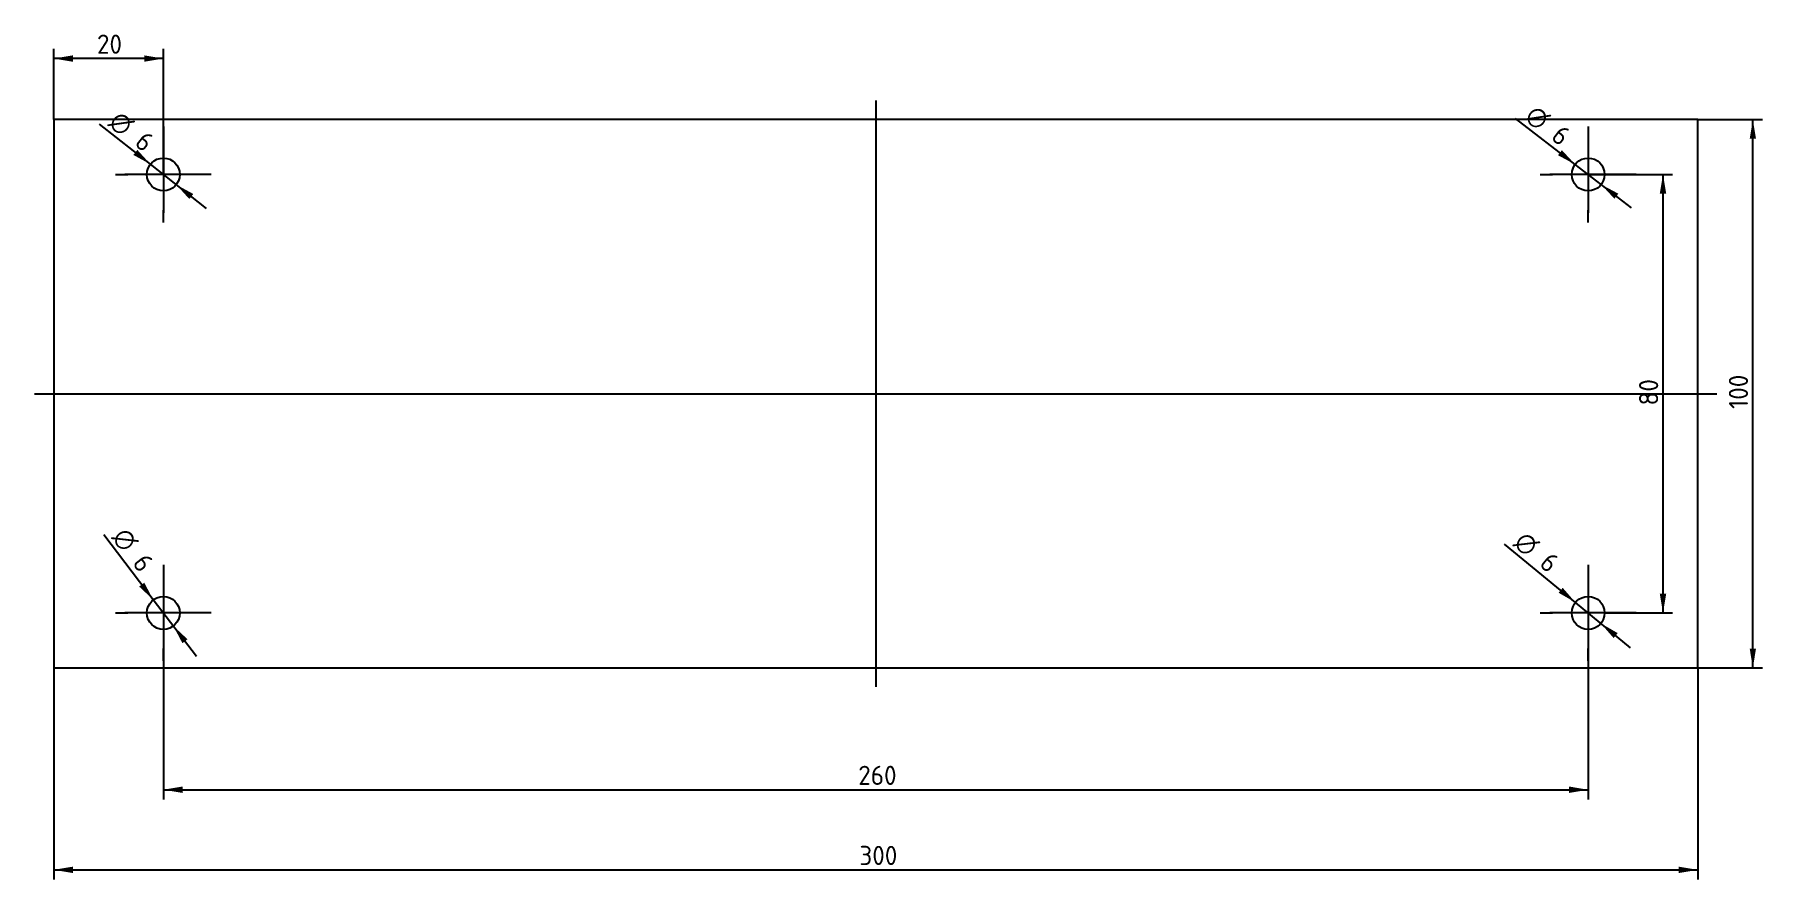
# Model space of a CAD drawing. Header units: millimetres. Extents: x 162 to 477, y 48 to 202.
import ezdxf
from ezdxf.enums import TextEntityAlignment as Align
from ezdxf.lldxf.tags import DXFTag

# ---------------------------------------------------------------- set-up
doc = ezdxf.new("R2010")
doc.units = ezdxf.units.MM
for name, color, linetype in [('Default', 7, 'Continuous'), ('ELEKTROTRAEGER', 7, 'Continuous'), ('Maße', 7, 'Continuous')]:
    doc.layers.add(name, color=color, linetype=linetype)
doc.styles.add('SEACAD_Solid_Edge_ISO', font='seiso.ttf')
doc.styles.add('SEACAD_Solid_Edge_ISO1_Symbols', font='semeci1.ttf')
tags = doc.linetypes.add('CENTER2', pattern=[28.575, 19.05, -3.175, 3.175, -3.175]).pattern_tags.tags
tags[10:11] = [DXFTag(74, 4), DXFTag(75, 0), DXFTag(340, '0'), DXFTag(46, 0.0), DXFTag(50, 0.0), DXFTag(44, 0.0), DXFTag(45, 0.0)]
tags[8:9] = [DXFTag(74, 4), DXFTag(75, 0), DXFTag(340, '0'), DXFTag(46, 0.0), DXFTag(50, 0.0), DXFTag(44, 0.0), DXFTag(45, 0.0)]
tags[6:7] = [DXFTag(74, 4), DXFTag(75, 0), DXFTag(340, '0'), DXFTag(46, 0.0), DXFTag(50, 0.0), DXFTag(44, 0.0), DXFTag(45, 0.0)]
tags[4:5] = [DXFTag(74, 4), DXFTag(75, 0), DXFTag(340, '0'), DXFTag(46, 0.0), DXFTag(50, 0.0), DXFTag(44, 0.0), DXFTag(45, 0.0)]
doc.dimstyles.new('ISO', dxfattribs={"dimtxt": 3.5, "dimasz": 3.5, "dimexe": 1.75, "dimexo": 0, "dimgap": 1.75, "dimtad": 1, "dimtxsty": 'SEACAD_Solid_Edge_ISO', "dimblk1": '_SE_FILLED', "dimblk2": '_SE_FILLED', "dimsah": 1, "dimcen": 1.75, "dimadec": 0, "dimazin": 0, "dimtfac": 1, "dimtmove": 0, "dimatfit": 3, "dimfxl": 1, "dimtolj": 1, "dimarcsym": 0})

# ---------------------------------------------------------------- blocks, each defined once
blk = doc.blocks.new('SEANNOT_GROUP')
at = {"layer": 'Maße', "color": 7, "linetype": 'CENTER2'}
for p, q in [((185.34, 105.38), (185.34, 103.13)), ((185.34, 103.63), (185.34, 89.63)), ((176.59, 96.63), (178.84, 96.63)), ((192.34, 96.63), (178.34, 96.63)), ((194.09, 96.63), (191.84, 96.63)), ((185.34, 87.88), (185.34, 90.13))]:
    blk.add_line(p, q, dxfattribs=at)
blk = doc.blocks.new('SEANNOT_GROUP1')
at = {"layer": 'Maße', "color": 7, "linetype": 'CENTER2'}
for p, q in [((185.34, 185.38), (185.34, 183.13)), ((185.34, 183.63), (185.34, 169.63)), ((176.59, 176.63), (178.84, 176.63)), ((192.34, 176.63), (178.34, 176.63)), ((194.09, 176.63), (191.84, 176.63)), ((185.34, 167.88), (185.34, 170.13))]:
    blk.add_line(p, q, dxfattribs=at)
blk = doc.blocks.new('SEANNOT_GROUP2')
at = {"layer": 'Maße', "color": 7, "linetype": 'CENTER2'}
for p, q in [((445.34, 105.38), (445.34, 103.13)), ((445.34, 103.63), (445.34, 89.63)), ((436.59, 96.63), (438.84, 96.63)), ((452.34, 96.63), (438.34, 96.63)), ((454.09, 96.63), (451.84, 96.63)), ((445.34, 87.88), (445.34, 90.13))]:
    blk.add_line(p, q, dxfattribs=at)
blk = doc.blocks.new('SEANNOT_GROUP3')
at = {"layer": 'Maße', "color": 7, "linetype": 'CENTER2'}
for p, q in [((445.34, 185.38), (445.34, 183.13)), ((445.34, 183.63), (445.34, 169.63)), ((436.59, 176.63), (438.84, 176.63)), ((452.34, 176.63), (438.34, 176.63)), ((454.09, 176.63), (451.84, 176.63)), ((445.34, 167.88), (445.34, 170.13))]:
    blk.add_line(p, q, dxfattribs=at)
blk = doc.blocks.new('SEANNOT_GROUP4')
at = {"layer": 'Maße', "color": 7, "linetype": 'CENTER2'}
blk.add_line((161.84, 136.63), (468.84, 136.63), dxfattribs=at)
blk = doc.blocks.new('SEANNOT_GROUP5')
at = {"layer": 'Maße', "color": 7, "linetype": 'CENTER2'}
blk.add_line((315.34, 190.13), (315.34, 83.13), dxfattribs=at)
blk = doc.blocks.new('SE')
at = {"layer": 'ELEKTROTRAEGER', "color": 7, "linetype": 'Continuous'}
for p, q in [((465.34, 186.63), (165.34, 186.63)), ((165.34, 186.63), (165.34, 86.63)), ((465.34, 86.63), (465.34, 186.63)), ((165.34, 86.63), (465.34, 86.63))]:
    blk.add_line(p, q, dxfattribs=at)
for centre in [(185.34, 176.63), (445.34, 176.63), (185.34, 96.63), (445.34, 96.63)]:
    blk.add_circle(centre, 3, dxfattribs=at)
blk = doc.blocks.new('DMBLK59')
at = {"layer": 'Maße', "linetype": 'Continuous'}
for points in [[(168.84, 49.17), (168.84, 50.34), (165.34, 49.76)], [(461.84, 49.17), (465.34, 49.76), (461.84, 50.34)]]:
    blk.add_hatch(color=7, dxfattribs=at).paths.add_polyline_path(points)
at = {"layer": 'Maße', "color": 7, "linetype": 'Continuous'}
for p, q in [((165.34, 86.63), (165.34, 48.01)), ((465.34, 86.63), (465.34, 48.01)), ((165.34, 49.76), (465.34, 49.76))]:
    blk.add_line(p, q, dxfattribs=at)
at = {"layer": 'Maße', "color": 7, "linetype": 'Continuous', "style": 'SEACAD_Solid_Edge_ISO'}
blk.add_text('300', height=3.5, dxfattribs=at).set_placement((312.35, 54.13), align=Align.TOP_LEFT)
blk = doc.blocks.new('_SE_FILLED')
at = {"color": 0}
blk.add_line((0, 0), (-1, 0), dxfattribs=at)
blk.add_solid([(0, 0), (-1, -0.1665), (-1, 0.1665), (0, 0)], dxfattribs=at)
blk = doc.blocks.new('DMBLK60')
at = {"layer": 'Maße', "linetype": 'Continuous'}
for points in [[(188.84, 63.79), (188.84, 64.96), (185.34, 64.37)], [(441.84, 63.79), (445.34, 64.37), (441.84, 64.96)]]:
    blk.add_hatch(color=7, dxfattribs=at).paths.add_polyline_path(points)
at = {"layer": 'Maße', "color": 7, "linetype": 'Continuous'}
for p, q in [((185.34, 96.63), (185.34, 62.62)), ((445.34, 93.63), (445.34, 62.62)), ((185.34, 64.37), (445.34, 64.37))]:
    blk.add_line(p, q, dxfattribs=at)
at = {"layer": 'Maße', "color": 7, "linetype": 'Continuous', "style": 'SEACAD_Solid_Edge_ISO'}
blk.add_text('260', height=3.5, dxfattribs=at).set_placement((312.15, 68.75), align=Align.TOP_LEFT)
blk = doc.blocks.new('DMBLK61')
at = {"layer": 'Maße', "linetype": 'Continuous'}
for points in [[(475.97, 183.13), (475.39, 186.63), (474.81, 183.13)], [(475.97, 90.13), (474.81, 90.13), (475.39, 86.63)]]:
    blk.add_hatch(color=7, dxfattribs=at).paths.add_polyline_path(points)
at = {"layer": 'Maße', "color": 7, "linetype": 'Continuous'}
for p, q in [((465.34, 186.63), (477.14, 186.63)), ((475.39, 86.63), (475.39, 186.63)), ((465.34, 86.63), (477.14, 86.63))]:
    blk.add_line(p, q, dxfattribs=at)
at = {"layer": 'Maße', "color": 7, "linetype": 'Continuous', "style": 'SEACAD_Solid_Edge_ISO'}
blk.add_text('100', height=3.5, rotation=90, dxfattribs=at).set_placement((471.01, 133.85), align=Align.TOP_LEFT)
blk = doc.blocks.new('DMBLK62')
at = {"layer": 'Maße', "linetype": 'Continuous'}
for points in [[(459.58, 173.13), (458.99, 176.63), (458.41, 173.13)], [(459.58, 100.13), (458.41, 100.13), (458.99, 96.63)]]:
    blk.add_hatch(color=7, dxfattribs=at).paths.add_polyline_path(points)
at = {"layer": 'Maße', "color": 7, "linetype": 'Continuous'}
for p, q in [((445.34, 176.63), (460.74, 176.63)), ((458.99, 176.63), (458.99, 96.63)), ((448.34, 96.63), (460.74, 96.63))]:
    blk.add_line(p, q, dxfattribs=at)
at = {"layer": 'Maße', "color": 7, "linetype": 'Continuous', "style": 'SEACAD_Solid_Edge_ISO'}
blk.add_text('80', height=3.5, rotation=90, dxfattribs=at).set_placement((454.62, 134.48), align=Align.TOP_LEFT)
blk = doc.blocks.new('DMBLK63')
at = {"layer": 'Maße', "linetype": 'Continuous'}
for points in [[(168.84, 198.36), (165.34, 197.78), (168.84, 197.19)], [(181.84, 198.36), (181.84, 197.19), (185.34, 197.78)]]:
    blk.add_hatch(color=7, dxfattribs=at).paths.add_polyline_path(points)
at = {"layer": 'Maße', "color": 7, "linetype": 'Continuous'}
for p, q in [((165.34, 186.63), (165.34, 199.53)), ((185.34, 176.63), (185.34, 199.53)), ((185.34, 197.78), (165.34, 197.78))]:
    blk.add_line(p, q, dxfattribs=at)
at = {"layer": 'Maße', "color": 7, "linetype": 'Continuous', "style": 'SEACAD_Solid_Edge_ISO'}
blk.add_text('20', height=3.5, dxfattribs=at).set_placement((173.23, 202.15), align=Align.TOP_LEFT)
blk = doc.blocks.new('DMBLK64')
at = {"layer": 'Maße', "linetype": 'Continuous'}
for points in [[(179.87, 180.19), (182.98, 178.49), (180.59, 181.11)], [(190.08, 172.15), (190.8, 173.07), (187.69, 174.77)]]:
    blk.add_hatch(color=7, dxfattribs=at).paths.add_polyline_path(points)
at = {"layer": 'Maße', "color": 7, "linetype": 'Continuous'}
for p, q in [((182.98, 178.49), (173.67, 185.81)), ((193.19, 170.44), (182.98, 178.49))]:
    blk.add_line(p, q, dxfattribs=at)
for s, style, p in [('O', 'SEACAD_Solid_Edge_ISO1_Symbols', (177.34, 188.49)), ('6', 'SEACAD_Solid_Edge_ISO', (182.05, 184.78))]:
    blk.add_text(s, height=3.5, rotation=321.7843, dxfattribs=dict(at, style=style)).set_placement(p, align=Align.TOP_LEFT)
blk = doc.blocks.new('DMBLK65')
at = {"layer": 'Maße', "linetype": 'Continuous'}
for points in [[(180.93, 101.44), (183.51, 99.01), (181.85, 102.15)], [(188.82, 91.11), (189.75, 91.82), (187.16, 94.25)]]:
    blk.add_hatch(color=7, dxfattribs=at).paths.add_polyline_path(points)
at = {"layer": 'Maße', "color": 7, "linetype": 'Continuous'}
for p, q in [((183.51, 99.01), (174.45, 110.87)), ((191.41, 88.68), (183.51, 99.01))]:
    blk.add_line(p, q, dxfattribs=at)
for s, style, p in [('O', 'SEACAD_Solid_Edge_ISO1_Symbols', (178.68, 112.55)), ('6', 'SEACAD_Solid_Edge_ISO', (182.32, 107.79))]:
    blk.add_text(s, height=3.5, rotation=307.3842, dxfattribs=dict(at, style=style)).set_placement(p, align=Align.TOP_LEFT)
blk = doc.blocks.new('DMBLK66')
at = {"layer": 'Maße', "linetype": 'Continuous'}
for points in [[(439.83, 180.14), (442.96, 178.46), (440.54, 181.06)], [(450.13, 172.2), (450.84, 173.12), (447.71, 174.8)]]:
    blk.add_hatch(color=7, dxfattribs=at).paths.add_polyline_path(points)
at = {"layer": 'Maße', "color": 7, "linetype": 'Continuous'}
for p, q in [((442.96, 178.46), (432.09, 186.84)), ((453.26, 170.53), (442.96, 178.46))]:
    blk.add_line(p, q, dxfattribs=at)
for s, style, p in [('O', 'SEACAD_Solid_Edge_ISO1_Symbols', (435.73, 189.55)), ('6', 'SEACAD_Solid_Edge_ISO', (440.49, 185.89))]:
    blk.add_text(s, height=3.5, rotation=322.3785, dxfattribs=dict(at, style=style)).set_placement(p, align=Align.TOP_LEFT)
blk = doc.blocks.new('DMBLK67')
at = {"layer": 'Maße', "linetype": 'Continuous'}
for points in [[(439.95, 100.31), (443.02, 98.54), (440.69, 101.21)], [(449.98, 92.05), (450.72, 92.95), (447.65, 94.72)]]:
    blk.add_hatch(color=7, dxfattribs=at).paths.add_polyline_path(points)
at = {"layer": 'Maße', "color": 7, "linetype": 'Continuous'}
for p, q in [((443.02, 98.54), (430.09, 109.19)), ((453.05, 90.27), (443.02, 98.54))]:
    blk.add_line(p, q, dxfattribs=at)
for s, style, p in [('O', 'SEACAD_Solid_Edge_ISO1_Symbols', (433.82, 111.79)), ('6', 'SEACAD_Solid_Edge_ISO', (438.45, 107.97))]:
    blk.add_text(s, height=3.5, rotation=320.5143, dxfattribs=dict(at, style=style)).set_placement(p, align=Align.TOP_LEFT)

msp = doc.modelspace()

# ---------------------------------------------------------------- block references
at = {"layer": 'Default'}
msp.add_blockref('SE', (0, 0), dxfattribs=at)
at = {"layer": 'Maße'}
for name in ['SEANNOT_GROUP5', 'SEANNOT_GROUP1', 'SEANNOT_GROUP3', 'SEANNOT_GROUP4', 'SEANNOT_GROUP', 'SEANNOT_GROUP2']:
    msp.add_blockref(name, (0, 0), dxfattribs=at)

# ---------------------------------------------------------------- dimensions: what is measured, and where the dimension line sits
at = {"layer": 'Maße', "color": 7, "linetype": 'Continuous'}
for base, p1, p2, picture, middle in [((165.336, 197.778), (185.336, 176.63), (165.336, 186.63), 'DMBLK63', (175.336, 197.778)), ((445.336, 64.373), (185.336, 96.63), (445.336, 93.63), 'DMBLK60', (315.336, 64.373))]:
    dim = msp.add_linear_dim(base=base, p1=p1, p2=p2, text='\\A1;<>', dimstyle='ISO', dxfattribs=at)
    dim.commit()
    dim.dimension.update_dxf_attribs({"geometry": picture, "text_midpoint": middle, "dimtype": 160})
for p1, p2, picture, middle in [((447.713, 174.798), (442.96, 178.461), 'DMBLK66', (440.486, 180.368)), ((187.693, 174.774), (182.979, 178.486), 'DMBLK64', (181.996, 179.26)), ((187.158, 94.246), (183.515, 99.013), 'DMBLK65', (180.888, 102.451)), ((447.652, 94.722), (443.021, 98.537), 'DMBLK67', (438.27, 102.451))]:
    dim = msp.add_diameter_dim_2p(p1=p1, p2=p2, text='\\A1;<>', dimstyle='ISO', override={"dimtmove": 1}, dxfattribs=at)
    dim.commit()
    dim.dimension.update_dxf_attribs({"geometry": picture, "text_midpoint": middle, "dimtype": 163})
for base, p1, p2, angle, picture, middle, dimtype in [((475.389, 86.63), (465.336, 86.63), (465.336, 186.63), 90, 'DMBLK61', (475.389, 136.63), 161), ((458.994, 96.63), (445.336, 176.63), (448.336, 96.63), 90, 'DMBLK62', (458.994, 136.63), 160), ((165.336, 49.757), (165.336, 86.63), (465.336, 86.63), 0, 'DMBLK59', (315.336, 49.757), 161)]:
    dim = msp.add_linear_dim(base=base, p1=p1, p2=p2, angle=angle, text='\\A1;<>', dimstyle='ISO', dxfattribs=at)
    dim.commit()
    dim.dimension.update_dxf_attribs({"geometry": picture, "text_midpoint": middle, "dimtype": dimtype})

doc.saveas('drawing.dxf')
